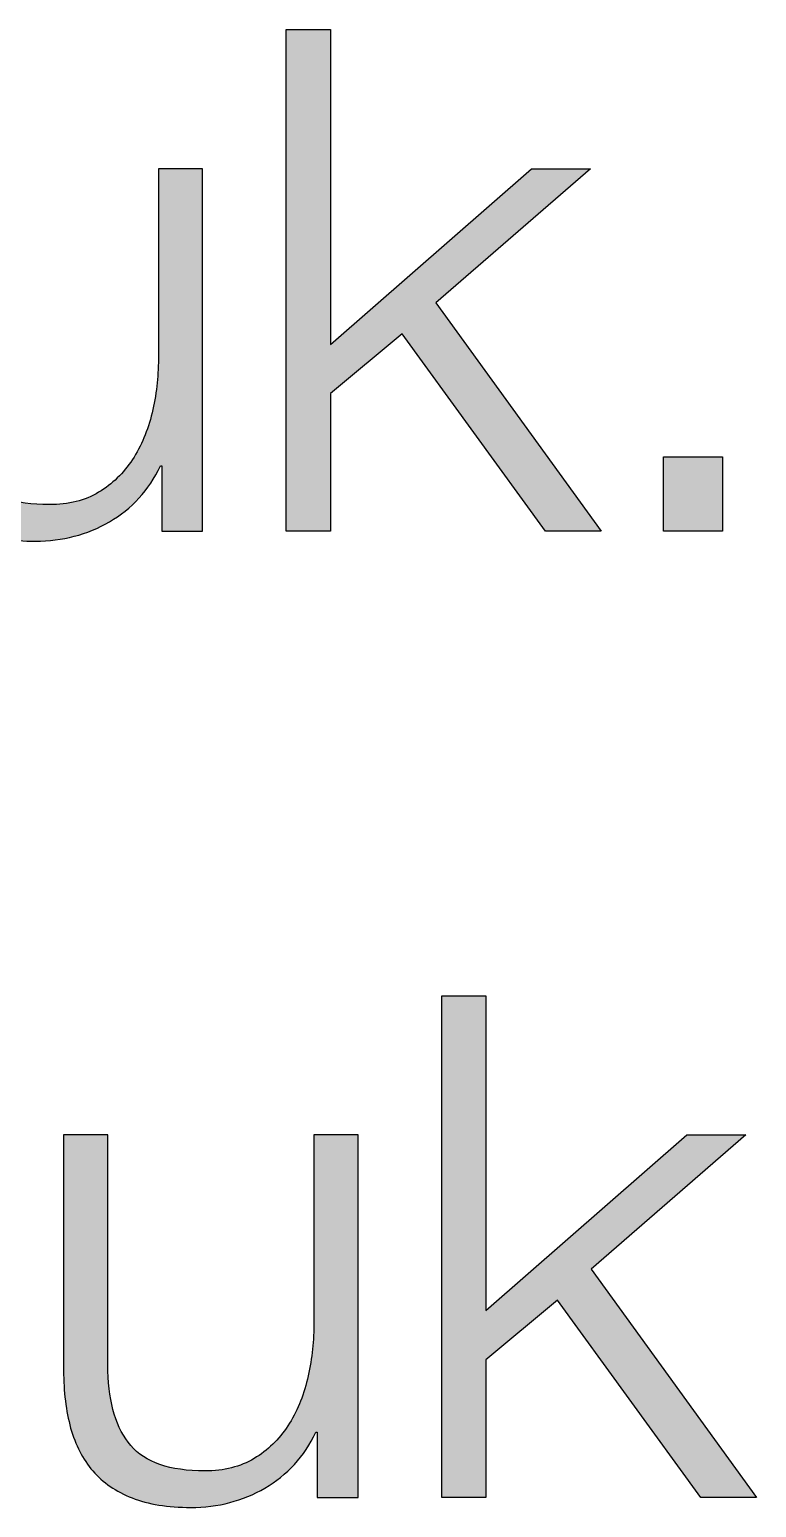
# Paper-space layout 'A3mask' of a CAD drawing. Extents: x 0 to 394, y 0 to 277.
# Drawn here: x 338.363 to 340.329, y 21.496 to 25.492 of the extents above; entities that cross this region are included whole.
import ezdxf
from ezdxf.enums import TextEntityAlignment as Align

# ---------------------------------------------------------------- set-up
doc = ezdxf.new("R2010")
doc.units = 0
doc.layers.get('0').update_dxf_attribs({"linetype": 'CONTINUOUS'})
doc.layers.get('Defpoints').update_dxf_attribs({"linetype": 'CONTINUOUS'})
doc.layers.add('JPP_Mask', color=7, linetype='CONTINUOUS')
doc.styles.add('JPP', font='arial.ttf')

# ---------------------------------------------------------------- blocks, each defined once
blk = doc.blocks.new('A3mask')
at = {"true_color": 0x004a91}
for points in [[(339.3704, 24.6696), (339.758, 24.1356), (339.9083, 24.1356), (339.4616, 24.7531), (339.8798, 25.1161), (339.7202, 25.1161), (339.1768, 24.641), (339.1768, 25.4923), (339.0571, 25.4923), (339.0571, 24.1356), (339.1768, 24.1356), (339.1768, 24.5081)], [(340.237, 24.337), (340.0774, 24.337), (340.0774, 24.1356), (340.237, 24.1356)], [(339.7907, 22.0569), (340.1783, 21.523), (340.3286, 21.523), (339.8819, 22.1404), (340.3001, 22.5034), (340.1405, 22.5034), (339.5971, 22.0284), (339.5971, 22.8797), (339.4774, 22.8797), (339.4774, 21.523), (339.5971, 21.523), (339.5971, 21.8955)]]:
    blk.add_hatch(color=154, dxfattribs=at).paths.add_polyline_path(points)
h = blk.add_hatch(color=154, dxfattribs=at)
edge = h.paths.add_edge_path()
edge.add_spline(control_points=[(338.8309, 24.1356), (338.8309, 24.1357), (338.8309, 24.3808), (338.8309, 24.6259)], knot_values=[19.49999, 19.49999, 19.49999, 19.49999, 19.99998, 19.99998, 19.99998, 19.99998], degree=3, periodic=0)
edge.add_spline(control_points=[(338.8309, 24.6259), (338.8309, 24.871), (338.8309, 25.1161), (338.8309, 25.1161), (338.8309, 25.1161), (338.8309, 25.1161), (338.8309, 25.1161)], knot_values=[18.999023, 18.999023, 18.999023, 18.999023, 19.499013, 19.499013, 19.499013, 19.49999, 19.49999, 19.49999, 19.49999], degree=3, periodic=0)
edge.add_spline(control_points=[(338.8258, 25.1161), (338.8242, 25.1161), (338.8222, 25.1161), (338.8199, 25.1161)], knot_values=[18.812504, 18.812504, 18.812504, 18.812504, 18.875002, 18.875002, 18.875002, 18.875002], degree=3, periodic=0)
edge.add_spline(control_points=[(338.8199, 25.1161), (338.8176, 25.1161), (338.815, 25.1161), (338.8122, 25.1161)], knot_values=[18.750005, 18.750005, 18.750005, 18.750005, 18.812504, 18.812504, 18.812504, 18.812504], degree=3, periodic=0)
edge.add_spline(control_points=[(338.8122, 25.1161), (338.8066, 25.1161), (338.8001, 25.1161), (338.7931, 25.1161)], knot_values=[18.625007, 18.625007, 18.625007, 18.625007, 18.750005, 18.750005, 18.750005, 18.750005], degree=3, periodic=0)
edge.add_spline(control_points=[(338.7931, 25.1161), (338.7861, 25.1161), (338.7786, 25.1161), (338.7711, 25.1161)], knot_values=[18.50001, 18.50001, 18.50001, 18.50001, 18.625007, 18.625007, 18.625007, 18.625007], degree=3, periodic=0)
edge.add_spline(control_points=[(338.7711, 25.1161), (338.7561, 25.1161), (338.7412, 25.1161), (338.73, 25.1161)], knot_values=[18.250015, 18.250015, 18.250015, 18.250015, 18.50001, 18.50001, 18.50001, 18.50001], degree=3, periodic=0)
edge.add_spline(control_points=[(338.73, 25.1161), (338.7187, 25.1161), (338.7113, 25.1161), (338.7113, 25.1161), (338.7113, 25.1161), (338.7113, 25.1161), (338.7113, 25.1161)], knot_values=[17.999532, 17.999532, 17.999532, 17.999532, 18.249547, 18.249547, 18.249547, 18.250015, 18.250015, 18.250015, 18.250015], degree=3, periodic=0)
edge.add_spline(control_points=[(338.7113, 25.1103), (338.7113, 25.1084), (338.7113, 25.1061), (338.7113, 25.1034)], knot_values=[17.906272, 17.906272, 17.906272, 17.906272, 17.937521, 17.937521, 17.937521, 17.937521], degree=3, periodic=0)
edge.add_spline(control_points=[(338.7113, 25.1034), (338.7113, 25.1006), (338.7113, 25.0975), (338.7113, 25.094)], knot_values=[17.875022, 17.875022, 17.875022, 17.875022, 17.906272, 17.906272, 17.906272, 17.906272], degree=3, periodic=0)
edge.add_spline(control_points=[(338.7113, 25.094), (338.7113, 25.0869), (338.7113, 25.0784), (338.7113, 25.0686)], knot_values=[17.812524, 17.812524, 17.812524, 17.812524, 17.875022, 17.875022, 17.875022, 17.875022], degree=3, periodic=0)
edge.add_spline(control_points=[(338.7113, 25.0686), (338.7113, 25.0588), (338.7113, 25.0477), (338.7113, 25.0356)], knot_values=[17.750025, 17.750025, 17.750025, 17.750025, 17.812524, 17.812524, 17.812524, 17.812524], degree=3, periodic=0)
edge.add_spline(control_points=[(338.7113, 25.0356), (338.7113, 25.0115), (338.7113, 24.9833), (338.7113, 24.9532)], knot_values=[17.625028, 17.625028, 17.625028, 17.625028, 17.750025, 17.750025, 17.750025, 17.750025], degree=3, periodic=0)
edge.add_spline(control_points=[(338.7113, 24.9532), (338.7113, 24.923), (338.7113, 24.8908), (338.7113, 24.8586)], knot_values=[17.50003, 17.50003, 17.50003, 17.50003, 17.625028, 17.625028, 17.625028, 17.625028], degree=3, periodic=0)
edge.add_spline(control_points=[(338.7113, 24.8586), (338.7113, 24.7943), (338.7113, 24.7299), (338.7113, 24.6816)], knot_values=[17.250035, 17.250035, 17.250035, 17.250035, 17.50003, 17.50003, 17.50003, 17.50003], degree=3, periodic=0)
edge.add_spline(control_points=[(338.7113, 24.6816), (338.7113, 24.6333), (338.7113, 24.6012), (338.7113, 24.6012), (338.7113, 24.5517), (338.7055, 24.5033), (338.6941, 24.4557)], knot_values=[16, 16, 16, 16, 16.250035, 16.250035, 16.250035, 17.250035, 17.250035, 17.250035, 17.250035], degree=3, periodic=0)
edge.add_spline(control_points=[(338.6941, 24.4557), (338.6827, 24.4084), (338.6649, 24.3662), (338.641, 24.3295)], knot_values=[15, 15, 15, 15, 16, 16, 16, 16], degree=3, periodic=0)
edge.add_spline(control_points=[(338.641, 24.3295), (338.6169, 24.2927), (338.5865, 24.2632), (338.5496, 24.2412)], knot_values=[14, 14, 14, 14, 15, 15, 15, 15], degree=3, periodic=0)
edge.add_spline(control_points=[(338.5496, 24.2412), (338.5129, 24.2189), (338.4686, 24.2078), (338.4167, 24.2078)], knot_values=[13, 13, 13, 13, 14, 14, 14, 14], degree=3, periodic=0)
edge.add_spline(control_points=[(338.4167, 24.2078), (338.3216, 24.2078), (338.2548, 24.2307), (338.2163, 24.2762)], knot_values=[12, 12, 12, 12, 13, 13, 13, 13], degree=3, periodic=0)
edge.add_spline(control_points=[(338.2163, 24.2762), (338.1776, 24.3219), (338.1569, 24.3889), (338.1544, 24.4778)], knot_values=[11, 11, 11, 11, 12, 12, 12, 12], degree=3, periodic=0)
edge.add_spline(control_points=[(338.1544, 24.4778), (338.1544, 24.4778), (338.1544, 25.1161), (338.1544, 25.1161), (338.1544, 25.1161), (338.1244, 25.1161), (338.0945, 25.1161)], knot_values=[9.5, 9.5, 9.5, 9.5, 10.5, 10.5, 10.5, 11, 11, 11, 11], degree=3, periodic=0)
edge.add_spline(control_points=[(338.0945, 25.1161), (338.0646, 25.1161), (338.0347, 25.1161), (338.0347, 25.1161), (338.0347, 25.1161), (338.0347, 24.957), (338.0347, 24.7978)], knot_values=[8.5, 8.5, 8.5, 8.5, 9, 9, 9, 9.5, 9.5, 9.5, 9.5], degree=3, periodic=0)
edge.add_spline(control_points=[(338.0347, 24.7978), (338.0347, 24.6387), (338.0347, 24.4796), (338.0347, 24.4796), (338.0347, 24.4212), (338.0412, 24.3694), (338.0537, 24.3237)], knot_values=[7, 7, 7, 7, 7.5, 7.5, 7.5, 8.5, 8.5, 8.5, 8.5], degree=3, periodic=0)
edge.add_spline(control_points=[(338.0537, 24.3237), (338.0664, 24.2781), (338.0864, 24.2396), (338.1135, 24.2078)], knot_values=[6, 6, 6, 6, 7, 7, 7, 7], degree=3, periodic=0)
edge.add_spline(control_points=[(338.1135, 24.2078), (338.1409, 24.1762), (338.1764, 24.1519), (338.22, 24.1347), (338.2636, 24.1175), (338.3165, 24.109), (338.3786, 24.109)], knot_values=[4, 4, 4, 4, 5, 5, 5, 6, 6, 6, 6], degree=3, periodic=0)
edge.add_spline(control_points=[(338.3786, 24.109), (338.4522, 24.109), (338.519, 24.1264), (338.579, 24.1614)], knot_values=[3, 3, 3, 3, 4, 4, 4, 4], degree=3, periodic=0)
edge.add_spline(control_points=[(338.579, 24.1614), (338.6394, 24.1962), (338.6853, 24.2465), (338.7168, 24.3124)], knot_values=[2, 2, 2, 2, 3, 3, 3, 3], degree=3, periodic=0)
edge.add_spline(control_points=[(338.7208, 24.3124), (338.7208, 24.3124), (338.7208, 24.2682), (338.7208, 24.224)], knot_values=[0.5, 0.5, 0.5, 0.5, 1, 1, 1, 1], degree=3, periodic=0)
edge.add_spline(control_points=[(338.7208, 24.224), (338.7208, 24.1798), (338.7208, 24.1356), (338.7208, 24.1356), (338.7208, 24.1356), (338.7277, 24.1356), (338.738, 24.1356)], knot_values=[20.749965, 20.749965, 20.749965, 20.749965, 21.249965, 21.249965, 21.249965, 21.5, 21.5, 21.5, 21.5], degree=3, periodic=0)
edge.add_spline(control_points=[(338.738, 24.1356), (338.7483, 24.1356), (338.7621, 24.1356), (338.7759, 24.1356)], knot_values=[20.49997, 20.49997, 20.49997, 20.49997, 20.749965, 20.749965, 20.749965, 20.749965], degree=3, periodic=0)
edge.add_spline(control_points=[(338.7759, 24.1356), (338.7827, 24.1356), (338.7896, 24.1356), (338.7961, 24.1356)], knot_values=[20.374972, 20.374972, 20.374972, 20.374972, 20.49997, 20.49997, 20.49997, 20.49997], degree=3, periodic=0)
edge.add_spline(control_points=[(338.7961, 24.1356), (338.8025, 24.1356), (338.8086, 24.1356), (338.8137, 24.1356)], knot_values=[20.249975, 20.249975, 20.249975, 20.249975, 20.374972, 20.374972, 20.374972, 20.374972], degree=3, periodic=0)
edge.add_spline(control_points=[(338.8208, 24.1356), (338.8229, 24.1356), (338.8247, 24.1356), (338.8262, 24.1356)], knot_values=[20.124977, 20.124977, 20.124977, 20.124977, 20.187476, 20.187476, 20.187476, 20.187476], degree=3, periodic=0)
edge.add_spline(control_points=[(338.8309, 24.1356), (338.8309, 24.1356), (338.8309, 24.1356), (338.8309, 24.1356), (338.8309, 24.1356), (338.8309, 24.1356), (338.8309, 24.1356)], knot_values=[19.99998, 19.99998, 19.99998, 19.99998, 20, 20, 20, 20.001445, 20.001445, 20.001445, 20.001445], degree=3, periodic=0)
h = blk.add_hatch(color=154, dxfattribs=at)
edge = h.paths.add_edge_path()
edge.add_spline(control_points=[(339.2512, 21.523), (339.2512, 21.523), (339.2512, 21.7681), (339.2512, 22.0132)], knot_values=[19.49999, 19.49999, 19.49999, 19.49999, 19.99998, 19.99998, 19.99998, 19.99998], degree=3, periodic=0)
edge.add_spline(control_points=[(339.2512, 22.0132), (339.2512, 22.2583), (339.2512, 22.5034), (339.2512, 22.5034), (339.2512, 22.5034), (339.2512, 22.5034), (339.2512, 22.5034)], knot_values=[18.999023, 18.999023, 18.999023, 18.999023, 19.499013, 19.499013, 19.499013, 19.49999, 19.49999, 19.49999, 19.49999], degree=3, periodic=0)
edge.add_spline(control_points=[(339.2461, 22.5034), (339.2444, 22.5034), (339.2425, 22.5034), (339.2402, 22.5034)], knot_values=[18.812504, 18.812504, 18.812504, 18.812504, 18.875002, 18.875002, 18.875002, 18.875002], degree=3, periodic=0)
edge.add_spline(control_points=[(339.2402, 22.5034), (339.2379, 22.5034), (339.2353, 22.5034), (339.2325, 22.5034)], knot_values=[18.750005, 18.750005, 18.750005, 18.750005, 18.812504, 18.812504, 18.812504, 18.812504], degree=3, periodic=0)
edge.add_spline(control_points=[(339.2325, 22.5034), (339.2269, 22.5034), (339.2204, 22.5034), (339.2134, 22.5034)], knot_values=[18.625007, 18.625007, 18.625007, 18.625007, 18.750005, 18.750005, 18.750005, 18.750005], degree=3, periodic=0)
edge.add_spline(control_points=[(339.2134, 22.5034), (339.2063, 22.5034), (339.1989, 22.5034), (339.1914, 22.5034)], knot_values=[18.50001, 18.50001, 18.50001, 18.50001, 18.625007, 18.625007, 18.625007, 18.625007], degree=3, periodic=0)
edge.add_spline(control_points=[(339.1914, 22.5034), (339.1764, 22.5034), (339.1615, 22.5034), (339.1502, 22.5034)], knot_values=[18.250015, 18.250015, 18.250015, 18.250015, 18.50001, 18.50001, 18.50001, 18.50001], degree=3, periodic=0)
edge.add_spline(control_points=[(339.1502, 22.5034), (339.139, 22.5034), (339.1315, 22.5034), (339.1315, 22.5034), (339.1315, 22.5034), (339.1315, 22.5034), (339.1315, 22.5034)], knot_values=[17.999532, 17.999532, 17.999532, 17.999532, 18.249547, 18.249547, 18.249547, 18.250015, 18.250015, 18.250015, 18.250015], degree=3, periodic=0)
edge.add_spline(control_points=[(339.1315, 22.4977), (339.1315, 22.4958), (339.1315, 22.4934), (339.1315, 22.4907)], knot_values=[17.906272, 17.906272, 17.906272, 17.906272, 17.937521, 17.937521, 17.937521, 17.937521], degree=3, periodic=0)
edge.add_spline(control_points=[(339.1315, 22.4907), (339.1315, 22.488), (339.1315, 22.4848), (339.1315, 22.4813)], knot_values=[17.875022, 17.875022, 17.875022, 17.875022, 17.906272, 17.906272, 17.906272, 17.906272], degree=3, periodic=0)
edge.add_spline(control_points=[(339.1315, 22.4813), (339.1315, 22.4743), (339.1315, 22.4657), (339.1315, 22.4559)], knot_values=[17.812524, 17.812524, 17.812524, 17.812524, 17.875022, 17.875022, 17.875022, 17.875022], degree=3, periodic=0)
edge.add_spline(control_points=[(339.1315, 22.4559), (339.1315, 22.4461), (339.1315, 22.4351), (339.1315, 22.423)], knot_values=[17.750025, 17.750025, 17.750025, 17.750025, 17.812524, 17.812524, 17.812524, 17.812524], degree=3, periodic=0)
edge.add_spline(control_points=[(339.1315, 22.423), (339.1315, 22.3989), (339.1315, 22.3707), (339.1315, 22.3405)], knot_values=[17.625028, 17.625028, 17.625028, 17.625028, 17.750025, 17.750025, 17.750025, 17.750025], degree=3, periodic=0)
edge.add_spline(control_points=[(339.1315, 22.3405), (339.1315, 22.3104), (339.1315, 22.2782), (339.1315, 22.246)], knot_values=[17.50003, 17.50003, 17.50003, 17.50003, 17.625028, 17.625028, 17.625028, 17.625028], degree=3, periodic=0)
edge.add_spline(control_points=[(339.1315, 22.246), (339.1315, 22.1816), (339.1315, 22.1173), (339.1315, 22.069)], knot_values=[17.250035, 17.250035, 17.250035, 17.250035, 17.50003, 17.50003, 17.50003, 17.50003], degree=3, periodic=0)
edge.add_spline(control_points=[(339.1315, 22.069), (339.1315, 22.0207), (339.1315, 21.9885), (339.1315, 21.9885), (339.1315, 21.9391), (339.1257, 21.8906), (339.1144, 21.8431)], knot_values=[16, 16, 16, 16, 16.250035, 16.250035, 16.250035, 17.250035, 17.250035, 17.250035, 17.250035], degree=3, periodic=0)
edge.add_spline(control_points=[(339.1144, 21.8431), (339.103, 21.7958), (339.0852, 21.7536), (339.0613, 21.7169)], knot_values=[15, 15, 15, 15, 16, 16, 16, 16], degree=3, periodic=0)
edge.add_spline(control_points=[(339.0613, 21.7169), (339.0371, 21.68), (339.0068, 21.6506), (338.9699, 21.6285)], knot_values=[14, 14, 14, 14, 15, 15, 15, 15], degree=3, periodic=0)
edge.add_spline(control_points=[(338.9699, 21.6285), (338.9332, 21.6063), (338.8889, 21.5951), (338.837, 21.5951)], knot_values=[13, 13, 13, 13, 14, 14, 14, 14], degree=3, periodic=0)
edge.add_spline(control_points=[(338.837, 21.5951), (338.7419, 21.5951), (338.6751, 21.6181), (338.6366, 21.6636)], knot_values=[12, 12, 12, 12, 13, 13, 13, 13], degree=3, periodic=0)
edge.add_spline(control_points=[(338.6366, 21.6636), (338.5978, 21.7093), (338.5772, 21.7763), (338.5746, 21.8651)], knot_values=[11, 11, 11, 11, 12, 12, 12, 12], degree=3, periodic=0)
edge.add_spline(control_points=[(338.5746, 21.8651), (338.5746, 21.8651), (338.5746, 22.5034), (338.5746, 22.5034), (338.5746, 22.5034), (338.5447, 22.5034), (338.5148, 22.5034)], knot_values=[9.5, 9.5, 9.5, 9.5, 10.5, 10.5, 10.5, 11, 11, 11, 11], degree=3, periodic=0)
edge.add_spline(control_points=[(338.5148, 22.5034), (338.4849, 22.5034), (338.455, 22.5034), (338.455, 22.5034), (338.455, 22.5034), (338.455, 22.3443), (338.455, 22.1852)], knot_values=[8.5, 8.5, 8.5, 8.5, 9, 9, 9, 9.5, 9.5, 9.5, 9.5], degree=3, periodic=0)
edge.add_spline(control_points=[(338.455, 22.1852), (338.455, 22.0261), (338.455, 21.867), (338.455, 21.867), (338.455, 21.8085), (338.4615, 21.7568), (338.474, 21.7111)], knot_values=[7, 7, 7, 7, 7.5, 7.5, 7.5, 8.5, 8.5, 8.5, 8.5], degree=3, periodic=0)
edge.add_spline(control_points=[(338.474, 21.7111), (338.4867, 21.6654), (338.5067, 21.6269), (338.5338, 21.5951)], knot_values=[6, 6, 6, 6, 7, 7, 7, 7], degree=3, periodic=0)
edge.add_spline(control_points=[(338.5338, 21.5951), (338.5612, 21.5636), (338.5967, 21.5392), (338.6403, 21.5221), (338.6839, 21.5049), (338.7368, 21.4963), (338.7989, 21.4963)], knot_values=[4, 4, 4, 4, 5, 5, 5, 6, 6, 6, 6], degree=3, periodic=0)
edge.add_spline(control_points=[(338.7989, 21.4963), (338.8725, 21.4963), (338.9393, 21.5137), (338.9993, 21.5487)], knot_values=[3, 3, 3, 3, 4, 4, 4, 4], degree=3, periodic=0)
edge.add_spline(control_points=[(338.9993, 21.5487), (339.0596, 21.5835), (339.1056, 21.6339), (339.1371, 21.6997)], knot_values=[2, 2, 2, 2, 3, 3, 3, 3], degree=3, periodic=0)
edge.add_spline(control_points=[(339.1411, 21.6997), (339.1411, 21.6997), (339.1411, 21.6556), (339.1411, 21.6114)], knot_values=[0.5, 0.5, 0.5, 0.5, 1, 1, 1, 1], degree=3, periodic=0)
edge.add_spline(control_points=[(339.1411, 21.6114), (339.1411, 21.5672), (339.1411, 21.523), (339.1411, 21.523), (339.1411, 21.523), (339.1479, 21.523), (339.1583, 21.523)], knot_values=[20.749965, 20.749965, 20.749965, 20.749965, 21.249965, 21.249965, 21.249965, 21.5, 21.5, 21.5, 21.5], degree=3, periodic=0)
edge.add_spline(control_points=[(339.1583, 21.523), (339.1686, 21.523), (339.1824, 21.523), (339.1961, 21.523)], knot_values=[20.49997, 20.49997, 20.49997, 20.49997, 20.749965, 20.749965, 20.749965, 20.749965], degree=3, periodic=0)
edge.add_spline(control_points=[(339.1961, 21.523), (339.203, 21.523), (339.2099, 21.523), (339.2164, 21.523)], knot_values=[20.374972, 20.374972, 20.374972, 20.374972, 20.49997, 20.49997, 20.49997, 20.49997], degree=3, periodic=0)
edge.add_spline(control_points=[(339.2164, 21.523), (339.2228, 21.523), (339.2289, 21.523), (339.234, 21.523)], knot_values=[20.249975, 20.249975, 20.249975, 20.249975, 20.374972, 20.374972, 20.374972, 20.374972], degree=3, periodic=0)
edge.add_spline(control_points=[(339.2411, 21.523), (339.2432, 21.523), (339.245, 21.523), (339.2465, 21.523)], knot_values=[20.124977, 20.124977, 20.124977, 20.124977, 20.187476, 20.187476, 20.187476, 20.187476], degree=3, periodic=0)
edge.add_spline(control_points=[(339.2512, 21.523), (339.2512, 21.523), (339.2512, 21.523), (339.2512, 21.523), (339.2512, 21.523), (339.2512, 21.523), (339.2512, 21.523)], knot_values=[19.99998, 19.99998, 19.99998, 19.99998, 20, 20, 20, 20.001445, 20.001445, 20.001445, 20.001445], degree=3, periodic=0)
at = {"layer": 'Defpoints', "color": 154, "true_color": 0x004a91}
for points in [[(339.1768, 25.4923), (339.1768, 24.641), (339.7202, 25.1161), (339.8798, 25.1161), (339.4616, 24.7531), (339.9083, 24.1356), (339.758, 24.1356), (339.3704, 24.6696), (339.1768, 24.5081), (339.1768, 24.1356), (339.0571, 24.1356), (339.0571, 25.4923), (339.1768, 25.4923)], [(340.0774, 24.337), (340.237, 24.337), (340.237, 24.1356), (340.0774, 24.1356), (340.0774, 24.337)], [(339.5971, 22.8797), (339.5971, 22.0284), (340.1405, 22.5034), (340.3001, 22.5034), (339.8819, 22.1404), (340.3286, 21.523), (340.1783, 21.523), (339.7907, 22.0569), (339.5971, 21.8955), (339.5971, 21.523), (339.4774, 21.523), (339.4774, 22.8797), (339.5971, 22.8797)]]:
    blk.add_lwpolyline(points, dxfattribs=at)
for points in [[(338.7208, 24.1356), (338.7208, 24.1356), (338.7208, 24.3124), (338.7208, 24.3124), (338.7208, 24.3124), (338.7168, 24.3124), (338.7168, 24.3124), (338.6853, 24.2465), (338.6394, 24.1962), (338.579, 24.1614), (338.519, 24.1264), (338.4522, 24.109), (338.3786, 24.109), (338.3165, 24.109), (338.2636, 24.1175), (338.22, 24.1347), (338.1764, 24.1519), (338.1409, 24.1762), (338.1135, 24.2078), (338.0864, 24.2396), (338.0664, 24.2781), (338.0537, 24.3237), (338.0412, 24.3694), (338.0347, 24.4212), (338.0347, 24.4796), (338.0347, 24.4796), (338.0347, 25.1161), (338.0347, 25.1161), (338.0347, 25.1161), (338.1544, 25.1161), (338.1544, 25.1161), (338.1544, 25.1161), (338.1544, 24.4778), (338.1544, 24.4778), (338.1569, 24.3889), (338.1776, 24.3219), (338.2163, 24.2762), (338.2548, 24.2307), (338.3216, 24.2078), (338.4167, 24.2078), (338.4686, 24.2078), (338.5129, 24.2189), (338.5496, 24.2412), (338.5865, 24.2632), (338.6169, 24.2927), (338.641, 24.3295), (338.6649, 24.3662), (338.6827, 24.4084), (338.6941, 24.4557), (338.7055, 24.5033), (338.7113, 24.5517), (338.7113, 24.6012), (338.7113, 24.6012), (338.7113, 25.1161), (338.7113, 25.1161), (338.7113, 25.1161), (338.8309, 25.1161), (338.8309, 25.1161), (338.8309, 25.1161), (338.8309, 24.1356), (338.8309, 24.1356), (338.8309, 24.1356), (338.7208, 24.1356), (338.7208, 24.1356)], [(339.1411, 21.523), (339.1411, 21.523), (339.1411, 21.6997), (339.1411, 21.6997), (339.1411, 21.6997), (339.1371, 21.6997), (339.1371, 21.6997), (339.1056, 21.6339), (339.0596, 21.5835), (338.9993, 21.5487), (338.9393, 21.5137), (338.8725, 21.4963), (338.7989, 21.4963), (338.7368, 21.4963), (338.6839, 21.5049), (338.6403, 21.5221), (338.5967, 21.5392), (338.5612, 21.5636), (338.5338, 21.5951), (338.5067, 21.6269), (338.4867, 21.6654), (338.474, 21.7111), (338.4615, 21.7568), (338.455, 21.8085), (338.455, 21.867), (338.455, 21.867), (338.455, 22.5034), (338.455, 22.5034), (338.455, 22.5034), (338.5746, 22.5034), (338.5746, 22.5034), (338.5746, 22.5034), (338.5746, 21.8651), (338.5746, 21.8651), (338.5772, 21.7763), (338.5978, 21.7093), (338.6366, 21.6636), (338.6751, 21.6181), (338.7419, 21.5951), (338.837, 21.5951), (338.8889, 21.5951), (338.9332, 21.6063), (338.9699, 21.6285), (339.0068, 21.6506), (339.0371, 21.68), (339.0613, 21.7169), (339.0852, 21.7536), (339.103, 21.7958), (339.1144, 21.8431), (339.1257, 21.8906), (339.1315, 21.9391), (339.1315, 21.9885), (339.1315, 21.9885), (339.1315, 22.5034), (339.1315, 22.5034), (339.1315, 22.5034), (339.2512, 22.5034), (339.2512, 22.5034), (339.2512, 22.5034), (339.2512, 21.523), (339.2512, 21.523), (339.2512, 21.523), (339.1411, 21.523), (339.1411, 21.523)]]:
    blk.add_open_spline(points, degree=3, knots=[0, 0, 0, 0, 1, 1, 1, 2, 2, 2, 3, 3, 3, 4, 4, 4, 5, 5, 5, 6, 6, 6, 7, 7, 7, 8, 8, 8, 9, 9, 9, 10, 10, 10, 11, 11, 11, 12, 12, 12, 13, 13, 13, 14, 14, 14, 15, 15, 15, 16, 16, 16, 17, 17, 17, 18, 18, 18, 19, 19, 19, 20, 20, 20, 21, 21, 21, 21], dxfattribs=at)
at = {"color": 7, "style": 'JPP'}
for tag, p in [('Client', (361.62, 56.35)), ('Project1', (361.62, 44.1)), ('Project2', (361.62, 40.425)), ('Project3', (361.62, 36.75)), ('Title1', (361.62, 28.175)), ('Title2', (361.62, 24.5)), ('Title3', (361.62, 20.825)), ('Status', (308.7, 3.675))]:
    blk.add_attdef(tag, text='', height=1.7, dxfattribs=at).set_placement(p, align=Align.MIDDLE_LEFT)
at = {"color": 2, "style": 'JPP'}
for tag, p in [('Scale', (322.175, 12.25)), ('Checked', (366.275, 12.25)), ('Drawn', (344.225, 12.25)), ('Date', (388.325, 12.25))]:
    blk.add_attdef(tag, text='', height=1, dxfattribs=at).set_placement(p, align=Align.MIDDLE_CENTER)
at = {"color": 6, "style": 'JPP'}
for tag, p in [('Ref', (352.8, 3.675)), ('DrgNo.', (373.38, 3.675))]:
    blk.add_attdef(tag, text='', height=2, dxfattribs=at).set_placement(p, align=Align.MIDDLE_LEFT)
blk.add_attdef('Rev', text='', height=2, dxfattribs=at).set_placement((390.1746, 3.675), align=Align.MIDDLE_CENTER)

psp = doc.layouts.new('A3mask')

# ---------------------------------------------------------------- block references
at = {"layer": 'JPP_Mask'}
psp.add_blockref('A3mask', (0, 0), dxfattribs=at)

doc.saveas('drawing.dxf')
